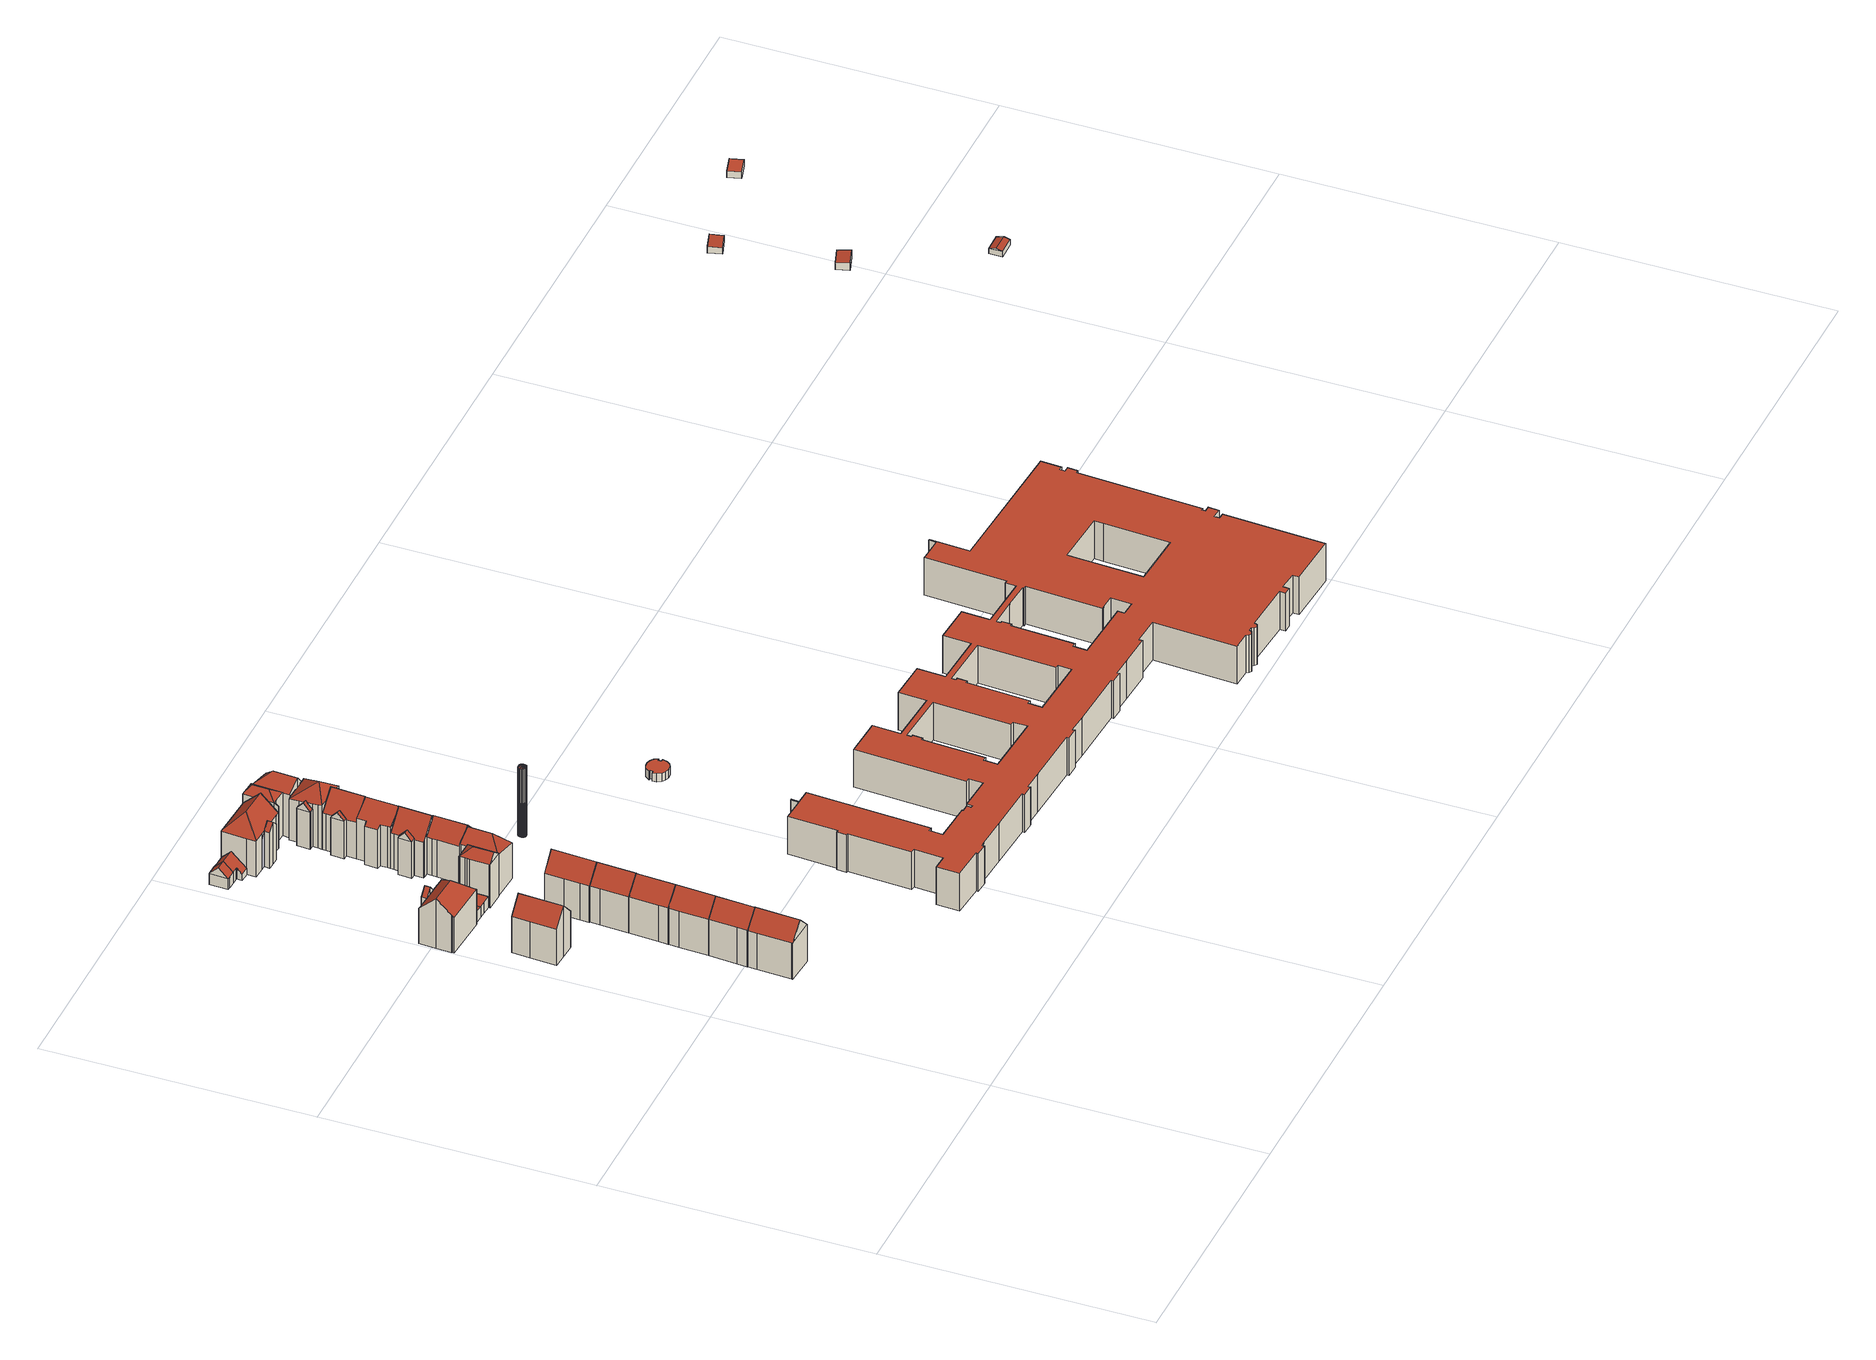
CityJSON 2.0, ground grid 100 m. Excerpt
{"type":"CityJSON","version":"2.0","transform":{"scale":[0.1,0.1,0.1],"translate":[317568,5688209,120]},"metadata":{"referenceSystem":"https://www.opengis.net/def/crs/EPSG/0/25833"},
"CityObjects":{
"building1":{"type":"Building","attributes":{"Dachtyp_tdc":"tdcFreeFormRoof","Gemeindeschluessel":14713000,"Dachneigung":46.91,"QualitaetDacherkennung":73,"Geometrietyp2DReferenz":"3000","function":"31001_9998","roofType":"5000","measuredHeight":21},"geometry":[{"type":"MultiSurface","lod":"2","boundaries":[[[0,1,2,3]],[[1,4,5,2]],[[4,6,7,5]],[[6,8,9,7]],[[8,10,11,9]],[[10,12,13,11]],[[12,0,3,13]],[[12,10,14,15]],[[15,14,8,6,4,1,0]],[[10,8,14]],[[0,12,15]],[[3,2,5,7,9,11,13]]],"semantics":{"surfaces":[{"type":"WallSurface"},{"type":"RoofSurface"},{"type":"GroundSurface"}],"values":[0,0,0,0,0,0,0,1,1,0,0,2]}}]},
"building2":{"type":"Building","attributes":{"Dachtyp_tdc":"tdcGableRoof","Gemeindeschluessel":14713000,"Dachneigung":47.58,"QualitaetDacherkennung":82,"Geometrietyp2DReferenz":"3000","function":"31001_9998","roofType":"3100","measuredHeight":21.01},"geometry":[{"type":"MultiSurface","lod":"2","boundaries":[[[16,17,18,19]],[[17,20,21,18]],[[20,22,23,21]],[[22,24,25,23]],[[24,26,27,25]],[[26,28,29,27]],[[28,30,31,29]],[[30,32,33,31]],[[32,34,35,33]],[[34,16,19,35]],[[30,28,26,24,22,20,17]],[[17,16,34,32,30]],[[19,18,21,23,25,27,29,31,33,35]]],"semantics":{"surfaces":[{"type":"WallSurface"},{"type":"RoofSurface"},{"type":"GroundSurface"}],"values":[0,0,0,0,0,0,0,0,0,0,1,1,2]}}]},
"building3":{"type":"Building","attributes":{"Dachtyp_tdc":"tdcGableRoof","Gemeindeschluessel":14713000,"Dachneigung":46.51,"QualitaetDacherkennung":76,"Geometrietyp2DReferenz":"3000","function":"31001_9998","roofType":"3100","measuredHeight":20.94},"geometry":[{"type":"MultiSurface","lod":"2","boundaries":[[[36,37,38,39]],[[37,40,41,38]],[[40,42,11,41]],[[42,43,44,11]],[[43,45,9,44]],[[45,46,47,9]],[[46,48,49,47]],[[48,50,51,49]],[[50,52,53,51]],[[52,54,55,53]],[[54,56,57,55]],[[56,36,39,57]],[[52,50,48,46,45,43]],[[43,42,40,37,36,56,54,52]],[[39,38,41,11,44,9,47,49,51,53,55,57]]],"semantics":{"surfaces":[{"type":"WallSurface"},{"type":"RoofSurface"},{"type":"GroundSurface"}],"values":[0,0,0,0,0,0,0,0,0,0,0,0,1,1,2]}}]},
"building4":{"type":"Building","attributes":{"Gemeindeschluessel":14713000,"Geometrietyp2DReferenz":"3000","function":"31001_9998","roofType":"9999"},"children":["building4-1","building4-2"]},
"building4-1":{"type":"BuildingPart","attributes":{"Dachtyp_tdc":"tdcGableRoof","Dachneigung":49.33,"QualitaetDacherkennung":63,"Geometrietyp2DReferenz":"3000","roofType":"3100","measuredHeight":17.44},"parents":["building4"],"geometry":[{"type":"MultiSurface","lod":"2","boundaries":[[[58,59,60,61]],[[59,62,63,60]],[[62,64,65,63]],[[64,66,67,65]],[[66,68,69,70,67]],[[71,58,61,72]],[[73,74,68,66,64]],[[64,62,59,58,71,75,73]],[[61,60,63,65,67,70,76,77,72]],[[74,78,69,68]],[[78,76,70,69]],[[79,78,74,73]],[[77,76,78,79]],[[75,79,73]],[[77,79,75,71,72]]],"semantics":{"surfaces":[{"type":"WallSurface"},{"type":"RoofSurface"},{"type":"GroundSurface"},{"type":"ClosureSurface"}],"values":[0,0,0,0,0,0,1,1,2,0,3,0,3,0,3]}}]},
"building4-2":{"type":"BuildingPart","attributes":{"Dachtyp_tdc":"tdcHipAndGableRoof","Dachneigung":43,"QualitaetDacherkennung":76,"Geometrietyp2DReferenz":"3000","roofType":"5000","measuredHeight":20.48},"parents":["building4"],"geometry":[{"type":"MultiSurface","lod":"2","boundaries":[[[80,81,82,83]],[[81,84,85,82]],[[84,86,72,85]],[[86,71,72]],[[69,87,88,70]],[[87,89,90,88]],[[89,91,92,90]],[[91,93,94,92]],[[93,95,96,94]],[[95,97,98,96]],[[97,80,83,98]],[[93,91,89,87,99]],[[87,69,78,79,75,86,84,81,99]],[[81,80,97,95,93,99]],[[83,82,85,72,77,76,70,88,90,92,94,96,98]],[[75,71,86]],[[76,77,79,78]],[[77,72,71,75,79]],[[69,70,76,78]]],"semantics":{"surfaces":[{"type":"WallSurface"},{"type":"RoofSurface"},{"type":"GroundSurface"},{"type":"ClosureSurface"}],"values":[0,0,0,0,0,0,0,0,0,0,0,1,1,1,2,0,3,3,3]}}]},
"building5":{"type":"Building","attributes":{"Dachtyp_tdc":"tdcFreeFormRoof","Gemeindeschluessel":14713000,"Dachneigung":46.64,"QualitaetDacherkennung":74,"Geometrietyp2DReferenz":"3000","function":"31001_9998","roofType":"5000","measuredHeight":20.96},"geometry":[{"type":"MultiSurface","lod":"2","boundaries":[[[100,101,102,51]],[[101,103,104,102]],[[103,105,106,104]],[[105,107,108,106]],[[107,109,55,108]],[[109,100,51,55]],[[109,107,110,111]],[[111,110,105,103,101,100]],[[107,105,110]],[[100,109,111]],[[51,102,104,106,108,55]]],"semantics":{"surfaces":[{"type":"WallSurface"},{"type":"RoofSurface"},{"type":"GroundSurface"}],"values":[0,0,0,0,0,0,1,1,0,0,2]}}]},
"building6":{"type":"Building","attributes":{"Dachtyp_tdc":"tdcPolyFlatRoof","Gemeindeschluessel":14713000,"Dachneigung":0,"QualitaetDacherkennung":74,"Geometrietyp2DReferenz":"3000","function":"31001_9998","roofType":"1000","measuredHeight":3.03},"geometry":[{"type":"MultiSurface","lod":"2","boundaries":[[[112,113,114,115]],[[113,116,117,114]],[[116,118,119,117]],[[118,120,121,119]],[[120,122,123,121]],[[122,112,115,123]],[[122,120,118,116,113,112]],[[115,114,117,119,121,123]]],"semantics":{"surfaces":[{"type":"WallSurface"},{"type":"RoofSurface"},{"type":"GroundSurface"}],"values":[0,0,0,0,0,0,1,2]}}]},
"building7":{"type":"Building","attributes":{"Dachtyp_tdc":"tdcFreeFormRoof","Gemeindeschluessel":14713000,"Dachneigung":46.8,"QualitaetDacherkennung":74,"Geometrietyp2DReferenz":"3000","function":"31001_9998","roofType":"5000","measuredHeight":20.96},"geometry":[{"type":"MultiSurface","lod":"2","boundaries":[[[107,105,106,108]],[[105,124,125,106]],[[124,126,127,125]],[[126,128,129,127]],[[128,107,108,129]],[[107,128,130,110]],[[110,130,126,124,105]],[[105,107,110]],[[128,126,130]],[[108,106,125,127,129]]],"semantics":{"surfaces":[{"type":"WallSurface"},{"type":"RoofSurface"},{"type":"GroundSurface"}],"values":[0,0,0,0,0,1,1,0,0,2]}}]},
"building8":{"type":"Building","attributes":{"Dachtyp_tdc":"tdcPolyFlatRoof","Gemeindeschluessel":14713000,"Dachneigung":0,"QualitaetDacherkennung":72,"Geometrietyp2DReferenz":"3000","function":"31001_9998","roofType":"1000","measuredHeight":4.58},"geometry":[{"type":"MultiSurface","lod":"2","boundaries":[[[131,132,133,134]],[[132,135,136,133]],[[135,137,138,136]],[[137,131,134,138]],[[137,135,132,131]],[[134,133,136,138]]],"semantics":{"surfaces":[{"type":"WallSurface"},{"type":"RoofSurface"},{"type":"GroundSurface"}],"values":[0,0,0,0,1,2]}}]},
"building9":{"type":"Building","attributes":{"Dachtyp_tdc":"tdcPolyFlatRoof","Gemeindeschluessel":14713000,"Dachneigung":0,"QualitaetDacherkennung":62,"Geometrietyp2DReferenz":"3000","function":"31001_9998","roofType":"1000","measuredHeight":2.97},"geometry":[{"type":"MultiSurface","lod":"2","boundaries":[[[139,140,141,142]],[[140,143,144,141]],[[143,145,146,144]],[[145,147,148,146]],[[147,149,150,148]],[[149,139,142,150]],[[149,147,145,143,140,139]],[[142,141,144,146,148,150]]],"semantics":{"surfaces":[{"type":"WallSurface"},{"type":"RoofSurface"},{"type":"GroundSurface"}],"values":[0,0,0,0,0,0,1,2]}}]},
"building10":{"type":"Building","attributes":{"Dachtyp_tdc":"tdcGableRoof","Gemeindeschluessel":14713000,"Dachneigung":46.76,"QualitaetDacherkennung":87,"Geometrietyp2DReferenz":"3000","function":"31001_9998","roofType":"3100","measuredHeight":20.99},"geometry":[{"type":"MultiSurface","lod":"2","boundaries":[[[151,152,153,154]],[[152,155,156,153]],[[155,157,129,156]],[[157,158,159,129]],[[158,126,127,159]],[[126,160,161,127]],[[160,162,163,161]],[[162,164,165,163]],[[164,166,167,165]],[[166,168,169,167]],[[168,151,154,169]],[[164,162,160,126,158]],[[158,157,155,152,151,168,166,164]],[[154,153,156,129,159,127,161,163,165,167,169]]],"semantics":{"surfaces":[{"type":"WallSurface"},{"type":"RoofSurface"},{"type":"GroundSurface"}],"values":[0,0,0,0,0,0,0,0,0,0,0,1,1,2]}}]},
"building11":{"type":"Building","attributes":{"Dachtyp_tdc":"tdcPolyFlatRoof","Gemeindeschluessel":14713000,"Dachneigung":0,"QualitaetDacherkennung":78,"Geometrietyp2DReferenz":"3000","function":"31001_9998","roofType":"1000","measuredHeight":4.55},"geometry":[{"type":"MultiSurface","lod":"2","boundaries":[[[170,137,138,171]],[[137,135,136,138]],[[135,172,173,136]],[[172,174,175,173]],[[174,176,177,175]],[[176,178,179,177]],[[178,170,171,179]],[[178,176,174,172,135,137,170]],[[171,138,136,173,175,177,179]]],"semantics":{"surfaces":[{"type":"WallSurface"},{"type":"RoofSurface"},{"type":"GroundSurface"}],"values":[0,0,0,0,0,0,0,1,2]}}]},
"building12":{"type":"Building","attributes":{"Dachtyp_tdc":"tdcFreeFormRoof","Gemeindeschluessel":14713000,"Dachneigung":47.22,"QualitaetDacherkennung":85,"Geometrietyp2DReferenz":"3000","function":"31001_9998","roofType":"5000","measuredHeight":21.25},"geometry":[{"type":"MultiSurface","lod":"2","boundaries":[[[180,181,182,183]],[[181,184,185,182]],[[184,186,142,185]],[[186,187,150,142]],[[187,188,189,150]],[[188,166,190,189]],[[166,180,183,190]],[[166,188,191,192]],[[192,191,187,186,184,181,180]],[[188,187,191]],[[180,166,192]],[[183,182,185,142,150,189,190]]],"semantics":{"surfaces":[{"type":"WallSurface"},{"type":"RoofSurface"},{"type":"GroundSurface"}],"values":[0,0,0,0,0,0,0,1,1,0,0,2]}}]},
"building13":{"type":"Building","attributes":{"Dachtyp_tdc":"tdcFreeFormRoof","Gemeindeschluessel":14713000,"Dachneigung":44.73,"QualitaetDacherkennung":69,"Geometrietyp2DReferenz":"3000","function":"31001_9998","roofType":"5000","measuredHeight":7.98},"geometry":[{"type":"MultiSurface","lod":"2","boundaries":[[[193,194,195,196]],[[194,197,198,195]],[[197,199,200,198]],[[199,201,202,200]],[[201,193,196,202]],[[194,203,204,205]],[[205,204,201,199,197]],[[194,205,197]],[[193,203,194]],[[201,204,203,193]],[[196,195,198,200,202]]],"semantics":{"surfaces":[{"type":"WallSurface"},{"type":"RoofSurface"},{"type":"GroundSurface"}],"values":[0,0,0,0,0,1,1,0,0,0,2]}}]},
"building14":{"type":"Building","attributes":{"Dachtyp_tdc":"tdcFreeFormRoof","Gemeindeschluessel":14713000,"Dachneigung":42.56,"QualitaetDacherkennung":72,"Geometrietyp2DReferenz":"3000","function":"31001_9998","roofType":"5000","measuredHeight":7.81},"geometry":[{"type":"MultiSurface","lod":"2","boundaries":[[[206,207,208,209]],[[207,210,211,208]],[[210,212,213,211]],[[212,214,198,213]],[[214,194,195,198]],[[194,215,216,195]],[[215,217,218,216]],[[217,206,209,218]],[[206,219,220,214,212,210,207]],[[219,217,215,194,220]],[[194,214,220]],[[206,217,219]],[[209,208,211,213,198,195,216,218]]],"semantics":{"surfaces":[{"type":"WallSurface"},{"type":"RoofSurface"},{"type":"GroundSurface"}],"values":[0,0,0,0,0,0,0,0,1,1,0,0,2]}}]},
"building15":{"type":"Building","attributes":{"Gemeindeschluessel":14713000,"Geometrietyp2DReferenz":"3000","function":"31001_9998","roofType":"9999"},"children":["building15-1","building15-2"]},
"building15-1":{"type":"BuildingPart","attributes":{"Dachtyp_tdc":"tdcHipAndGableRoof","Dachneigung":38.37,"QualitaetDacherkennung":68,"Geometrietyp2DReferenz":"3000","roofType":"5000","measuredHeight":20.51},"parents":["building15"],"geometry":[{"type":"MultiSurface","lod":"2","boundaries":[[[221,222,177,179]],[[222,223,224,177]],[[223,225,226,224]],[[225,227,228,226]],[[227,229,230,228]],[[229,231,232,233,230]],[[234,235,236,237,238]],[[235,239,240,236]],[[239,221,179,240]],[[241,229,242]],[[239,243,242,229,227,225,223,222,221]],[[244,241,242,243,245]],[[234,244,245,235]],[[235,245,243,239]],[[229,241,231]],[[231,241,244,234]],[[179,177,224,226,228,230,233,237,236,240]],[[238,232,231,234]],[[238,237,233,232]]],"semantics":{"surfaces":[{"type":"WallSurface"},{"type":"RoofSurface"},{"type":"GroundSurface"},{"type":"ClosureSurface"}],"values":[0,0,0,0,0,0,0,0,0,1,1,1,0,0,0,0,2,0,3]}}]},
"building15-2":{"type":"BuildingPart","attributes":{"Dachtyp_tdc":"tdcHipAndGableRoof","Dachneigung":49.4,"QualitaetDacherkennung":42,"Geometrietyp2DReferenz":"3000","roofType":"5000","measuredHeight":20.42},"parents":["building15"],"geometry":[{"type":"MultiSurface","lod":"2","boundaries":[[[246,247,248,249]],[[247,250,251,248]],[[250,252,253,251]],[[252,254,255,253]],[[254,256,257,255]],[[256,238,237,257]],[[232,246,249,233]],[[238,256,258]],[[256,254,252,258]],[[252,250,247,246,232,238,258]],[[249,248,251,253,255,257,237,233]],[[232,233,237,238]]],"semantics":{"surfaces":[{"type":"WallSurface"},{"type":"RoofSurface"},{"type":"GroundSurface"},{"type":"ClosureSurface"}],"values":[0,0,0,0,0,0,0,1,1,1,2,3]}}]},
"building16":{"type":"Building","attributes":{"Dachtyp_tdc":"tdcFreeFormRoof","Gemeindeschluessel":14713000,"Dachneigung":46.6,"QualitaetDacherkennung":88,"Geometrietyp2DReferenz":"3000","function":"31001_9998","roofType":"5000","measuredHeight":20.8},"geometry":[{"type":"MultiSurface","lod":"2","boundaries":[[[259,260,261,262]],[[260,263,264,261]],[[263,265,266,264]],[[265,267,268,266]],[[267,269,270,268]],[[269,259,262,270]],[[271,272,265,263,260,259]],[[269,267,272,271]],[[267,265,272]],[[259,269,271]],[[262,261,264,266,268,270]]],"semantics":{"surfaces":[{"type":"WallSurface"},{"type":"RoofSurface"},{"type":"GroundSurface"}],"values":[0,0,0,0,0,0,1,1,0,0,2]}}]},
"building17":{"type":"Building","attributes":{"Gemeindeschluessel":14713000,"Geometrietyp2DReferenz":"3000","function":"31001_9998","roofType":"9999"},"children":["building17-1","building17-2"]},
"building17-1":{"type":"BuildingPart","attributes":{"Dachtyp_tdc":"tdcHipAndGableRoof","Dachneigung":43.33,"QualitaetDacherkennung":79,"Geometrietyp2DReferenz":"3000","roofType":"5000","measuredHeight":20.94},"parents":["building17"],"geometry":[{"type":"MultiSurface","lod":"2","boundaries":[[[273,274,275,276]],[[274,277,278,275]],[[277,279,280,278]],[[279,281,280]],[[282,283,284]],[[282,285,286,283]],[[285,287,288,286]],[[287,289,290,288]],[[289,291,292,290]],[[291,293,294,292]],[[293,295,296,294]],[[295,273,276,296]],[[291,289,287,285,297]],[[285,282,298,299,300,279,277,274,297]],[[274,273,295,293,291,297]],[[276,275,278,280,301,283,286,288,290,292,294,296]],[[300,281,279]],[[284,298,282]],[[283,301,299,298,284]],[[301,280,281,300,299]]],"semantics":{"surfaces":[{"type":"WallSurface"},{"type":"RoofSurface"},{"type":"GroundSurface"},{"type":"ClosureSurface"}],"values":[0,0,0,0,0,0,0,0,0,0,0,0,1,1,1,2,0,0,3,3]}}]},
"building17-2":{"type":"BuildingPart","attributes":{"Dachtyp_tdc":"tdcGableRoof","Dachneigung":44.8,"QualitaetDacherkennung":44,"Geometrietyp2DReferenz":"3000","roofType":"3100","measuredHeight":17.29},"parents":["building17"],"geometry":[{"type":"MultiSurface","lod":"2","boundaries":[[[302,303,304,305]],[[303,306,307,304]],[[306,308,309,307]],[[308,310,311,309]],[[310,312,313,311]],[[312,284,283,313]],[[281,302,305,280]],[[314,298,284,312,310,308]],[[308,306,303,302,281,300,314]],[[305,304,307,309,311,313,283,301,280]],[[299,298,314]],[[301,283,284,298,299]],[[300,299,314]],[[301,299,300,281,280]]],"semantics":{"surfaces":[{"type":"WallSurface"},{"type":"RoofSurface"},{"type":"GroundSurface"},{"type":"ClosureSurface"}],"values":[0,0,0,0,0,0,0,1,1,2,0,3,0,3]}}]},
"building18":{"type":"Building","attributes":{"Gemeindeschluessel":14713000,"Geometrietyp2DReferenz":"3000","function":"31001_9998","roofType":"9999"},"children":["building18-1","building18-2"]},
"building18-1":{"type":"BuildingPart","attributes":{"Dachtyp_tdc":"tdcGableRoof","Dachneigung":46.49,"QualitaetDacherkennung":48,"Geometrietyp2DReferenz":"3000","roofType":"3100","measuredHeight":21.51},"parents":["building18"],"geometry":[{"type":"MultiSurface","lod":"2","boundaries":[[[315,316,317,318]],[[319,320,321,322]],[[320,323,324,321]],[[323,325,326,324]],[[325,327,328,326]],[[327,329,330,328]],[[329,331,332,330]],[[331,333,334,332]],[[333,335,336,334]],[[335,315,318,336]],[[331,329,327,325]],[[325,323,320,319,337,316,315,335,333,331]],[[318,317,338,322,321,324,326,328,330,332,334,336]],[[338,317,316,337]],[[322,338,337,319]]],"semantics":{"surfaces":[{"type":"WallSurface"},{"type":"RoofSurface"},{"type":"GroundSurface"},{"type":"ClosureSurface"}],"values":[0,0,0,0,0,0,0,0,0,0,1,1,2,3,3]}}]},
"building18-2":{"type":"BuildingPart","attributes":{"Dachtyp_tdc":"tdcGableRoof","Dachneigung":47.77,"QualitaetDacherkennung":68,"Geometrietyp2DReferenz":"3000","roofType":"3100","measuredHeight":17.91},"parents":["building18"],"geometry":[{"type":"MultiSurface","lod":"2","boundaries":[[[339,340,341,317,316]],[[340,342,343,341]],[[342,344,319,322,343]],[[339,345,346,347,340]],[[348,347,346,349]],[[344,349,346,345]],[[342,348,349,344]],[[340,347,348,342]],[[317,341,343,322,338]],[[337,319,344,345]],[[337,338,322,319]],[[316,337,345,339]],[[316,317,338,337]]],"semantics":{"surfaces":[{"type":"WallSurface"},{"type":"RoofSurface"},{"type":"GroundSurface"},{"type":"ClosureSurface"}],"values":[0,0,0,1,1,0,0,0,2,0,3,0,3]}}]},
"building19":{"type":"Building","attributes":{"Dachtyp_tdc":"tdcFreeFormRoof","Gemeindeschluessel":14713000,"Dachneigung":30.67,"QualitaetDacherkennung":30,"Geometrietyp2DReferenz":"3000","function":"31001_9998","roofType":"5000","measuredHeight":21.14},"geometry":[{"type":"MultiSurface","lod":"2","boundaries":[[[350,351,324,328]],[[351,352,353,324]],[[352,354,355,353]],[[354,356,357,355]],[[356,358,359,357]],[[358,360,361,359]],[[360,362,363,361]],[[362,364,365,363]],[[364,350,328,365]],[[350,364,366,367]],[[367,366,362,360,358,356,354,352,351]],[[351,350,367]],[[364,362,366]],[[328,324,353,355,357,359,361,363,365]]],"semantics":{"surfaces":[{"type":"WallSurface"},{"type":"RoofSurface"},{"type":"GroundSurface"}],"values":[0,0,0,0,0,0,0,0,0,1,1,0,0,2]}}]},
"building20":{"type":"Building","attributes":{"Gemeindeschluessel":14713000,"Geometrietyp2DReferenz":"3000","function":"31001_9998","roofType":"9999"},"children":["building20-1","building20-2"]},
"building20-1":{"type":"BuildingPart","attributes":{"Dachtyp_tdc":"tdcGableRoof","Dachneigung":44.12,"QualitaetDacherkennung":46,"Geometrietyp2DReferenz":"3000","roofType":"3100","measuredHeight":21.47},"parents":["building20"],"geometry":[{"type":"MultiSurface","lod":"2","boundaries":[[[368,369,370,371]],[[369,372,373,370]],[[372,374,375,373]],[[374,376,377,375]],[[376,378,365,377]],[[378,379,380,365]],[[379,381,363,380]],[[381,382,383,363]],[[382,384,383]],[[379,378,376,374]],[[374,372,369,368,384,382,381,379]],[[371,370,373,375,377,365,380,363,383]],[[371,383,384,368]]],"semantics":{"surfaces":[{"type":"WallSurface"},{"type":"RoofSurface"},{"type":"GroundSurface"},{"type":"ClosureSurface"}],"values":[0,0,0,0,0,0,0,0,0,1,1,2,3]}}]},
"building20-2":{"type":"BuildingPart","attributes":{"Dachtyp_tdc":"tdcGableRoof","Dachneigung":46.92,"QualitaetDacherkennung":76,"Geometrietyp2DReferenz":"3000","roofType":"3100","measuredHeight":18.21},"parents":["building20"],"geometry":[{"type":"MultiSurface","lod":"2","boundaries":[[[385,386,368,371,387]],[[388,389,390,383,384]],[[389,385,387,390]],[[388,386,391]],[[385,389,392]],[[386,385,392,391]],[[389,388,391,392]],[[387,371,383,390]],[[384,368,386,388]],[[384,383,371,368]]],"semantics":{"surfaces":[{"type":"WallSurface"},{"type":"RoofSurface"},{"type":"GroundSurface"},{"type":"ClosureSurface"}],"values":[0,0,0,0,0,1,1,2,0,3]}}]},
"building21":{"type":"Building","attributes":{"Gemeindeschluessel":14713000,"Geometrietyp2DReferenz":"3000","function":"31001_9998","roofType":"9999"},"children":["building21-1","building21-2"]},
"building21-1":{"type":"BuildingPart","attributes":{"Dachtyp_tdc":"tdcTentRoof","Dachneigung":34.39,"QualitaetDacherkennung":24,"Geometrietyp2DReferenz":"3000","roofType":"3500","measuredHeight":22.63},"parents":["building21"],"geometry":[{"type":"MultiSurface","lod":"2","boundaries":[[[393,394,395]],[[393,396,397,394]],[[396,398,399,397]],[[398,400,401,399]],[[400,402,403,401]],[[402,404,377,403]],[[404,405,373,377]],[[405,406,407,373]],[[406,408,409,407]],[[408,410,409]],[[402,400,398,396,411]],[[404,402,411]],[[405,404,411]],[[396,393,412,413,408,406,405,411]],[[394,397,399,401,403,377,373,407,409]],[[393,395,412]],[[413,410,408]],[[395,394,409,410]],[[395,410,413,412]]],"semantics":{"surfaces":[{"type":"WallSurface"},{"type":"RoofSurface"},{"type":"GroundSurface"},{"type":"ClosureSurface"}],"values":[0,0,0,0,0,0,0,0,0,0,1,1,1,1,2,0,0,3,3]}}]},
"building21-2":{"type":"BuildingPart","attributes":{"Dachtyp_tdc":"tdcGableRoof","Dachneigung":46.78,"QualitaetDacherkennung":73,"Geometrietyp2DReferenz":"3000","roofType":"3100","measuredHeight":18.24},"parents":["building21"],"geometry":[{"type":"MultiSurface","lod":"2","boundaries":[[[410,414,415,409]],[[414,416,417,415]],[[416,418,419,417]],[[418,395,394,419]],[[420,410,413,421,422,423]],[[424,422,421,412,395]],[[418,424,395]],[[416,423,422,424,418]],[[414,420,423,416]],[[410,420,414]],[[415,417,419,394,409]],[[409,394,395,410]],[[412,421,413]],[[395,412,413,410]]],"semantics":{"surfaces":[{"type":"WallSurface"},{"type":"RoofSurface"},{"type":"GroundSurface"},{"type":"ClosureSurface"}],"values":[0,0,0,0,1,1,0,0,0,0,2,3,0,3]}}]},
"building22":{"type":"Building","attributes":{"Gemeindeschluessel":14713000,"Geometrietyp2DReferenz":"3000","function":"31001_9998","roofType":"9999"},"children":["building22-1","building22-2"]},
"building22-1":{"type":"BuildingPart","attributes":{"Dachtyp_tdc":"tdcHipRoof","Dachneigung":36.69,"QualitaetDacherkennung":59,"Geometrietyp2DReferenz":"3000","roofType":"3200","measuredHeight":20.56},"parents":["building22"],"geometry":[{"type":"MultiSurface","lod":"2","boundaries":[[[425,426,427,428,429]],[[426,430,431,427]],[[430,432,433,431]],[[432,434,435,433]],[[434,436,437,435]],[[436,438,439,437]],[[438,440,441,442,439]],[[440,438,443]],[[436,434,432,430,426,425,444]],[[438,436,444,443]],[[425,440,443,444]],[[442,445,428,427,431,433,435,437,439]],[[425,429,446,441,440]],[[429,428,445,446]],[[446,445,442,441]]],"semantics":{"surfaces":[{"type":"WallSurface"},{"type":"RoofSurface"},{"type":"GroundSurface"},{"type":"ClosureSurface"}],"values":[0,0,0,0,0,0,0,1,1,1,1,2,0,3,3]}}]},
"building22-2":{"type":"BuildingPart","attributes":{"Dachtyp_tdc":"tdcHipAndGableRoof","Dachneigung":49.82,"QualitaetDacherkennung":46,"Geometrietyp2DReferenz":"3000","roofType":"5000","measuredHeight":20.42},"parents":["building22"],"geometry":[{"type":"MultiSurface","lod":"2","boundaries":[[[447,429,428,448]],[[446,441,442,445]],[[446,449,450,445]],[[449,451,452,450]],[[451,453,454,452]],[[453,447,448,454]],[[449,446,441,446,455]],[[446,429,447,453,455]],[[453,451,449,455]],[[448,428,445,442,445,450,452,454]],[[446,445,428,429]]],"semantics":{"surfaces":[{"type":"WallSurface"},{"type":"RoofSurface"},{"type":"GroundSurface"},{"type":"ClosureSurface"}],"values":[0,0,0,0,0,0,1,1,1,2,3]}}]},
"building23":{"type":"Building","attributes":{"Stand_DGM":"2023","Stand_Basis-DLM":"2022","Gemeindeschluessel":"14713000","ObjektHoehe":28.24,"Stand_Laserscan":"2023","BodenHoehe":121.35,"Stand_3D-Stadtmodell":"2025","Geometrietyp2DReferenz":1000,"AbsoluteHoehe":149.58,"function":"51002_1260","roofType":"9999","measuredHeight":28.24},"geometry":[{"type":"MultiSurface","lod":"2","boundaries":[[[456,457,458]],[[456,458,459]],[[456,459,460]],[[456,460,461]],[[456,461,462]],[[456,462,463]],[[456,463,464]],[[456,464,465]],[[456,465,466]],[[456,466,467]],[[456,467,468]],[[456,468,469]],[[456,469,470]],[[456,470,471]],[[456,471,472]],[[456,472,473]],[[456,473,474]],[[456,474,475]],[[463,476,477]],[[462,461,478]],[[462,478,476]],[[461,460,479]],[[461,479,478]],[[460,459,480]],[[460,480,479]],[[459,458,481]],[[458,457,482]],[[458,482,481]],[[457,456,483]],[[457,483,482]],[[456,475,484]],[[456,484,483]],[[475,474,485]],[[475,485,484]],[[474,473,486]],[[474,486,485]],[[473,472,487]],[[473,487,486]],[[472,471,488]],[[472,488,487]],[[471,470,489]],[[471,489,488]],[[470,469,490]],[[470,490,489]],[[469,468,491]],[[469,491,490]],[[468,467,492]],[[468,492,491]],[[467,466,493]],[[467,493,492]],[[466,465,494]],[[466,494,493]],[[465,464,495]],[[465,495,494]],[[464,463,477]],[[464,477,495]],[[463,462,476]],[[459,481,480]],[[480,481,482]],[[480,482,483]],[[480,483,484]],[[480,484,485]],[[480,485,486]],[[480,486,487]],[[480,487,488]],[[480,488,489]],[[480,489,490]],[[480,490,491]],[[480,491,492]],[[480,492,493]],[[480,493,494]],[[480,494,495]],[[480,495,477]],[[480,477,476]],[[480,476,478]],[[480,478,479]]],"semantics":{"surfaces":[{"type":"RoofSurface"},{"type":"WallSurface"},{"type":"GroundSurface"}],"values":[0,0,0,0,0,0,0,0,0,0,0,0,0,0,0,0,0,0,1,1,1,1,1,1,1,1,1,1,1,1,1,1,1,1,1,1,1,1,1,1,1,1,1,1,1,1,1,1,1,1,1,1,1,1,1,1,1,1,2,2,2,2,2,2,2,2,2,2,2,2,2,2,2,2,2,2]}}]},
"building24":{"type":"Building","attributes":{"Dachtyp_tdc":"tdcPolyFlatRoof","Gemeindeschluessel":14713000,"Dachneigung":0,"QualitaetDacherkennung":56,"Geometrietyp2DReferenz":"3000","function":"31001_9998","roofType":"1000","measuredHeight":3.4},"geometry":[{"type":"MultiSurface","lod":"2","boundaries":[[[496,497,498,499]],[[497,500,501,498]],[[500,502,503,501]],[[502,504,505,503]],[[504,506,507,505]],[[506,508,509,507]],[[508,510,511,509]],[[510,512,513,511]],[[512,514,515,513]],[[514,516,517,515]],[[516,518,519,517]],[[518,520,521,519]],[[520,522,523,521]],[[522,524,525,523]],[[524,526,527,525]],[[526,528,529,527]],[[528,530,531,529]],[[530,532,533,531]],[[532,534,535,533]],[[534,496,499,535]],[[534,532,530,528,526,524,522,520,518,516,514,512,510,508,506,504,502,500,497,496]],[[499,498,501,503,505,507,509,511,513,515,517,519,521,523,525,527,529,531,533,535]]],"semantics":{"surfaces":[{"type":"WallSurface"},{"type":"RoofSurface"},{"type":"GroundSurface"}],"values":[0,0,0,0,0,0,0,0,0,0,0,0,0,0,0,0,0,0,0,0,1,2]}}]},
"building25":{"type":"Building","attributes":{"name":"Mitteldeutscher Rundfunk","Dachtyp_tdc":"tdcPolyFlatRoof","Gemeindeschluessel":14713000,"Dachneigung":0,"QualitaetDacherkennung":30,"Geometrietyp2DReferenz":"3000","function":"31001_3035","roofType":"1000","measuredHeight":15.58},"geometry":[{"type":"MultiSurface","lod":"2","boundaries":[[[536,537,538,539]],[[537,540,541,538]],[[540,542,543,541]],[[542,544,545,543]],[[544,546,547,545]],[[546,548,549,547]],[[550,551,552,553]],[[551,554,555,552]],[[554,556,557,555]],[[556,558,559,557]],[[558,560,561,559]],[[560,562,563,561]],[[562,564,565,563]],[[564,566,567,565]],[[566,568,569,567]],[[568,570,571,569]],[[570,572,573,571]],[[572,550,553,573]],[[548,574,575,549]],[[574,576,577,575]],[[576,578,579,577]],[[580,581,582,583]],[[581,584,585,582]],[[584,586,587,585]],[[586,588,589,587]],[[588,590,591,589]],[[590,592,593,591]],[[592,594,595,593]],[[594,596,597,595]],[[596,598,599,597]],[[598,600,601,599]],[[600,602,603,601]],[[602,580,583,603]],[[578,604,605,579]],[[604,606,607,605]],[[606,608,609,607]],[[608,610,611,609]],[[610,612,613,611]],[[614,615,616,617]],[[615,618,619,616]],[[618,620,621,619]],[[620,622,623,621]],[[622,624,625,623]],[[624,626,627,625]],[[626,628,629,627]],[[628,630,631,629]],[[630,632,633,631]],[[632,634,635,633]],[[634,636,637,635]],[[636,638,639,637]],[[638,640,641,639]],[[640,642,643,641]],[[642,644,645,643]],[[644,646,647,645]],[[646,648,649,647]],[[648,614,617,649]],[[612,650,651,613]],[[650,652,653,651]],[[652,654,655,653]],[[654,656,657,655]],[[656,658,659,657]],[[658,660,661,659]],[[660,662,663,661]],[[662,664,665,663]],[[664,666,667,665]],[[666,668,669,667]],[[668,670,671,669]],[[670,672,673,671]],[[672,674,675,673]],[[674,676,677,675]],[[676,678,679,677]],[[678,680,681,679]],[[680,682,683,681]],[[682,684,685,683]],[[684,686,687,685]],[[686,688,689,687]],[[688,690,691,689]],[[690,692,693,691]],[[692,694,695,693]],[[696,697,698,699]],[[697,700,701,698]],[[700,702,703,701]],[[702,704,705,703]],[[704,706,707,705]],[[706,696,699,707]],[[694,708,709,695]],[[708,710,711,709]],[[710,712,713,711]],[[712,714,715,713]],[[714,716,717,715]],[[716,718,719,717]],[[718,720,721,719]],[[720,722,723,721]],[[722,724,725,723]],[[724,726,727,725]],[[726,728,729,727]],[[728,730,731,729]],[[730,732,733,731]],[[732,734,735,733]],[[734,736,737,735]],[[736,738,739,737]],[[738,740,741,739]],[[740,742,743,741]],[[742,744,745,743]],[[744,746,747,745]],[[746,748,749,747]],[[748,750,751,749]],[[750,752,753,751]],[[752,754,755,753]],[[754,756,757,755]],[[756,758,759,757]],[[758,760,761,759]],[[760,762,763,761]],[[762,764,765,763]],[[764,766,767,765]],[[766,768,769,767]],[[768,770,771,769]],[[770,772,773,771]],[[772,774,775,773]],[[774,776,777,775]],[[776,778,779,777]],[[778,780,781,779]],[[780,782,783,781]],[[782,784,785,783]],[[784,786,787,785]],[[786,788,789,787]],[[788,790,791,789]],[[790,792,793,791]],[[792,794,795,793]],[[794,796,797,795]],[[796,798,799,797]],[[798,800,801,799]],[[800,802,803,801]],[[802,804,805,803]],[[804,806,807,805]],[[806,808,809,807]],[[808,810,811,809]],[[810,812,813,811]],[[812,814,815,813]],[[814,816,817,815]],[[816,818,819,817]],[[818,820,821,819]],[[820,822,823,821]],[[822,824,825,823]],[[824,826,827,825]],[[826,828,829,827]],[[828,830,831,829]],[[830,832,833,831]],[[832,834,835,833]],[[834,836,837,835]],[[836,838,839,837]],[[838,840,841,839]],[[840,842,843,841]],[[842,844,845,843]],[[844,536,539,845]],[[844,842,840,838,836,834,832,830,828,826,824,822,820,818,816,814,812,810,808,806,804,802,800,798,796,794,792,790,788,786,784,782,780,778,776,774,772,770,768,766,764,762,760,758,756,754,752,750,748,746,744,742,740,738,736,734,732,730,728,726,724,722,720,718,716,714,712,710,708,694,692,690,688,686,684,682,680,678,676,674,672,670,668,666,664,662,660,658,656,654,652,650,612,610,608,606,604,578,576,574,548,546,544,542,540,537,536],[696,706,704,702,700,697],[614,648,646,644,642,640,638,636,634,632,630,628,626,624,622,620,618,615],[580,602,600,598,596,594,592,590,588,586,584,581],[572,570,568,566,564,562,560,558,556,554,551,550]],[[539,538,541,543,545,547,549,575,577,579,605,607,609,611,613,651,653,655,657,659,661,663,665,667,669,671,673,675,677,679,681,683,685,687,689,691,693,695,709,711,713,715,717,719,721,723,725,727,729,731,733,735,737,739,741,743,745,747,749,751,753,755,757,759,761,763,765,767,769,771,773,775,777,779,781,783,785,787,789,791,793,795,797,799,801,803,805,807,809,811,813,815,817,819,821,823,825,827,829,831,833,835,837,839,841,843,845],[553,552,555,557,559,561,563,565,567,569,571,573],[583,582,585,587,589,591,593,595,597,599,601,603],[617,616,619,621,623,625,627,629,631,633,635,637,639,641,643,645,647,649],[699,698,701,703,705,707]]],"semantics":{"surfaces":[{"type":"WallSurface"},{"type":"RoofSurface"},{"type":"GroundSurface"}],"values":[0,0,0,0,0,0,0,0,0,0,0,0,0,0,0,0,0,0,0,0,0,0,0,0,0,0,0,0,0,0,0,0,0,0,0,0,0,0,0,0,0,0,0,0,0,0,0,0,0,0,0,0,0,0,0,0,0,0,0,0,0,0,0,0,0,0,0,0,0,0,0,0,0,0,0,0,0,0,0,0,0,0,0,0,0,0,0,0,0,0,0,0,0,0,0,0,0,0,0,0,0,0,0,0,0,0,0,0,0,0,0,0,0,0,0,0,0,0,0,0,0,0,0,0,0,0,0,0,0,0,0,0,0,0,0,0,0,0,0,0,0,0,0,0,0,0,0,0,0,0,0,0,0,0,0,1,2]}}]},
"building26":{"type":"Building","attributes":{"Dachtyp_tdc":"tdcPolyFlatRoof","Gemeindeschluessel":14713000,"Dachneigung":4.75,"QualitaetDacherkennung":76,"Geometrietyp2DReferenz":"3000","function":"31001_9998","roofType":"2100","measuredHeight":3.17},"geometry":[{"type":"MultiSurface","lod":"2","boundaries":[[[846,847,848,849]],[[847,850,851,848]],[[850,852,853,851]],[[852,846,849,853]],[[852,850,847,846]],[[849,848,851,853]]],"semantics":{"surfaces":[{"type":"WallSurface"},{"type":"RoofSurface"},{"type":"GroundSurface"}],"values":[0,0,0,0,1,2]}}]},
"building27":{"type":"Building","attributes":{"Dachtyp_tdc":"tdcPolyFlatRoof","Gemeindeschluessel":14713000,"Dachneigung":3.88,"QualitaetDacherkennung":71,"Geometrietyp2DReferenz":"3000","function":"31001_9998","roofType":"2100","measuredHeight":2.66},"geometry":[{"type":"MultiSurface","lod":"2","boundaries":[[[854,855,856,857]],[[855,858,859,856]],[[858,860,861,859]],[[860,854,857,861]],[[860,858,855,854]],[[857,856,859,861]]],"semantics":{"surfaces":[{"type":"WallSurface"},{"type":"RoofSurface"},{"type":"GroundSurface"}],"values":[0,0,0,0,1,2]}}]},
"building28":{"type":"Building","attributes":{"Dachtyp_tdc":"tdcGableRoof","Gemeindeschluessel":14713000,"Dachneigung":17.3,"QualitaetDacherkennung":94,"Geometrietyp2DReferenz":"3000","function":"31001_9998","roofType":"3100","measuredHeight":2.85},"geometry":[{"type":"MultiSurface","lod":"2","boundaries":[[[862,863,864,865]],[[863,866,867,864]],[[866,868,869,867]],[[868,862,865,869]],[[866,863,870]],[[862,868,871]],[[863,862,871,870]],[[868,866,870,871]],[[865,864,867,869]]],"semantics":{"surfaces":[{"type":"WallSurface"},{"type":"RoofSurface"},{"type":"GroundSurface"}],"values":[0,0,0,0,0,0,1,1,2]}}]},
"building29":{"type":"Building","attributes":{"Dachtyp_tdc":"tdcPolyFlatRoof","Gemeindeschluessel":14713000,"Dachneigung":0,"QualitaetDacherkennung":80,"Geometrietyp2DReferenz":"3000","function":"31001_9998","roofType":"1000","measuredHeight":2.75},"geometry":[{"type":"MultiSurface","lod":"2","boundaries":[[[872,873,874,875]],[[873,876,877,874]],[[876,878,879,877]],[[878,872,875,879]],[[878,876,873,872]],[[875,874,877,879]]],"semantics":{"surfaces":[{"type":"WallSurface"},{"type":"RoofSurface"},{"type":"GroundSurface"}],"values":[0,0,0,0,1,2]}}]}
},
"vertices":[
[286,822,161],[287,827,161],[287,827,11],[286,822,11],[293,952,161],[293,952,11],[295,985,161],[295,985,11],[295,987,161],[295,987,11],[406,980,164],[406,980,11],[397,815,164],[397,815,11],[351,983,221],[342,819,221],
[77,1743,157],[131,1741,217],[131,1741,7],[77,1743,7],[185,1738,157],[185,1738,7],[182,1666,157],[182,1666,7],[180,1629,157],[180,1629,7],[178,1585,157],[178,1585,7],[178,1573,157],[178,1573,7],[123,1575,217],[123,1575,7],[68,1578,156],[68,1578,7],[73,1675,157],[73,1675,7],
[414,1089,160],[410,1016,161],[410,1016,11],[414,1089,11],[408,1016,163],[408,1016,11],[406,980,163],[351,983,220],[351,983,11],[295,987,162],[295,988,162],[295,988,11],[297,1025,162],[297,1025,11],[303,1130,162],[303,1130,11],[359,1128,220],[359,1128,11],[413,1125,163],[413,1125,11],[411,1089,163],[411,1089,11],
[42,2045,118],[71,2043,151],[71,2043,6],[42,2045,6],[72,2063,151],[72,2063,6],[97,2062,181],[97,2062,6],[122,2060,153],[122,2060,6],[121,2041,153],[121,2041,151],[121,2041,6],[23,2046,96],[23,2046,6],[96,2042,181],[121,2040,153],[71,2043,152],[121,2040,6],[96,2042,6],[121,2040,152],[96,2042,152],
[5,1929,161],[7,1983,211],[7,1983,6],[5,1929,6],[10,2047,151],[10,2047,6],[23,2046,151],[184,2036,152],[184,2036,6],[182,1981,152],[182,1981,6],[178,1912,152],[178,1912,6],[178,1909,152],[178,1909,6],[5,1919,152],[5,1919,6],[5,1924,156],[5,1924,6],[119,1977,211],
[303,1130,161],[308,1237,161],[308,1237,11],[310,1274,161],[310,1274,11],[311,1277,161],[311,1277,11],[421,1270,164],[421,1270,11],[413,1125,164],[367,1273,221],[359,1128,221],
[182,1666,38],[185,1738,38],[185,1738,8],[182,1666,8],[247,1735,38],[247,1735,8],[244,1662,38],[244,1662,8],[234,1663,38],[234,1663,8],[218,1664,38],[218,1664,8],
[313,1313,161],[313,1313,11],[318,1421,161],[318,1421,11],[429,1415,164],[429,1415,11],[374,1418,221],
[178,1912,53],[182,1981,53],[182,1981,8],[178,1912,8],[220,1979,53],[220,1979,8],[216,1910,53],[216,1910,8],
[331,1658,38],[300,1659,38],[300,1659,9],[331,1658,9],[279,1660,38],[279,1660,9],[269,1661,38],[269,1661,9],[272,1733,38],[272,1733,9],[335,1730,38],[335,1730,9],
[437,1525,160],[433,1451,160],[433,1451,11],[437,1525,11],[430,1451,162],[430,1451,11],[429,1415,162],[375,1418,221],[375,1418,11],[324,1527,161],[324,1527,11],[326,1565,161],[326,1565,11],[383,1562,221],[383,1562,11],[436,1559,162],[436,1559,11],[434,1525,162],[434,1525,11],
[240,1909,53],[240,1909,8],[243,1978,53],[243,1978,8],[272,1976,53],[272,1976,8],[281,1976,53],[281,1976,8],[278,1907,53],[278,1907,8],
[326,1565,160],[326,1567,160],[326,1567,9],[326,1565,9],[328,1599,160],[328,1599,9],[331,1658,160],[335,1730,160],[445,1725,162],[445,1725,9],[436,1559,9],[391,1728,222],[383,1562,222],
[52,2814,48],[91,2813,48],[91,2813,4],[52,2814,4],[87,2742,48],[87,2742,4],[59,2743,48],[59,2743,4],[49,2744,48],[49,2744,4],[52,2814,49],[51,2779,83],[89,2778,83],
[147,2718,30],[112,2720,30],[112,2720,4],[147,2718,4],[114,2740,49],[114,2740,4],[110,2740,49],[110,2740,4],[87,2742,49],[114,2811,48],[114,2811,4],[152,2809,48],[152,2809,4],[150,2775,82],[89,2778,82],
[278,1907,186],[281,1976,186],[282,1984,186],[282,1984,8],[282,1992,186],[282,1992,8],[283,2011,186],[283,2011,8],[283,2015,186],[283,2015,8],[349,2011,186],[349,2011,181],[349,2011,8],[345,1900,186],[345,1898,186],[345,1898,8],[345,1900,8],[345,1900,181],[278,1901,186],[278,1901,8],[349,2011,189],[316,1977,213],[312,1900,213],[345,1900,188],[345,1898,188],
[350,2036,181],[350,2040,181],[350,2040,8],[350,2036,8],[361,2040,186],[361,2040,8],[413,2037,212],[413,2037,8],[464,2034,154],[464,2034,8],[456,1894,155],[456,1894,8],[409,1947,212],
[361,2040,163],[366,2126,163],[366,2126,10],[361,2040,10],[367,2144,163],[367,2144,10],[368,2165,164],[368,2165,10],[471,2159,164],[471,2159,10],[464,2034,164],[464,2034,10],[413,2037,218],[420,2162,218],
[327,2805,151],[323,2740,214],[323,2740,5],[327,2805,5],[320,2675,152],[320,2675,5],[304,2676,152],[304,2676,5],[304,2676,110],[188,2682,152],[188,2682,5],[188,2682,130],[146,2684,153],[146,2684,5],[147,2718,152],[147,2718,5],[152,2809,154],[152,2809,5],[153,2812,154],[153,2812,5],[323,2803,154],[323,2803,5],[323,2805,151],[323,2805,5],[212,2746,214],[210,2681,152],[235,2680,152],[260,2678,152],[235,2680,5],
[285,2677,128],[259,2678,153],[259,2678,5],[285,2677,5],[258,2658,154],[258,2658,5],[234,2659,178],[234,2659,5],[208,2660,152],[208,2660,5],[209,2681,152],[209,2681,5],[235,2680,178],
[347,2166,155],[348,2201,155],[348,2201,8],[347,2166,8],[351,2252,155],[353,2275,155],[353,2275,8],[351,2252,8],[353,2288,155],[353,2288,8],[418,2285,223],[418,2285,8],[477,2282,158],[477,2282,8],[471,2159,158],[471,2159,8],[411,2162,223],[411,2162,8],[368,2165,178],[368,2165,8],[353,2165,161],[353,2165,8],[349,2201,155],[349,2201,8],
[348,2201,160],[330,2202,160],[330,2202,8],[333,2253,160],[333,2253,8],[351,2252,160],[349,2201,160],[350,2226,188],[332,2227,188],[333,2253,161],[351,2252,161],
[477,2282,156],[353,2288,178],[354,2299,178],[354,2299,8],[355,2325,177],[355,2325,8],[338,2327,168],[338,2327,8],[341,2376,167],[341,2376,8],[358,2376,178],[358,2376,8],[359,2412,177],[359,2412,8],[484,2405,156],[484,2405,8],[429,2408,219],[423,2284,219],
[364,2499,159],[365,2522,159],[365,2522,8],[364,2499,8],[366,2537,159],[366,2537,8],[432,2533,223],[432,2533,8],[490,2529,158],[490,2529,8],[484,2405,158],[425,2408,223],[425,2408,8],[359,2412,159],[361,2449,158],[361,2449,8],[361,2449,159],
[348,2500,163],[364,2499,162],[348,2500,8],[361,2449,163],[345,2450,163],[345,2450,8],[363,2474,190],[346,2475,190],
[371,2623,181],[371,2623,8],[371,2623,162],[373,2659,177],[373,2659,8],[385,2659,177],[385,2659,8],[385,2662,175],[385,2662,8],[497,2656,176],[497,2656,8],[490,2529,187],[366,2537,190],[367,2552,188],[367,2552,8],[368,2572,186],[368,2572,8],[368,2572,162],[431,2574,234],[370,2605,183],[369,2593,184],
[358,2573,162],[358,2573,8],[351,2574,162],[351,2574,8],[354,2624,162],[354,2624,8],[358,2573,163],[370,2598,190],[353,2599,190],[351,2574,163],[354,2624,163],
[387,2688,187],[336,2690,188],[336,2690,7],[387,2688,7],[387,2688,185],[325,2691,188],[325,2691,7],[324,2675,176],[324,2675,7],[320,2675,176],[320,2675,7],[321,2691,189],[321,2691,7],[327,2805,189],[327,2805,7],[392,2802,187],[392,2802,183],[392,2802,7],[356,2783,213],[353,2721,213],[392,2799,7],[392,2799,185],
[385,2662,185],[385,2662,7],[505,2794,154],[505,2794,7],[497,2656,154],[497,2656,7],[449,2658,211],[449,2658,7],[454,2748,211],
[698,1953,296],[697,1957,296],[694,1961,296],[690,1964,296],[686,1965,296],[681,1965,296],[677,1964,296],[673,1961,296],[670,1957,296],[669,1953,296],[669,1948,296],[670,1944,296],[673,1940,296],[677,1937,296],[681,1936,296],[686,1936,296],[690,1937,296],[694,1940,296],[697,1944,296],[698,1948,296],[677,1964,13],[673,1961,13],[681,1965,13],[686,1965,13],[690,1964,13],[694,1961,13],[697,1957,13],[698,1953,13],[698,1948,13],[697,1944,13],[694,1940,13],[690,1937,13],[686,1936,13],[681,1936,13],[677,1937,13],[673,1940,13],[670,1944,13],[669,1948,13],[669,1953,13],[670,1957,13],
[1126,1633,49],[1118,1647,49],[1118,1647,15],[1126,1633,15],[1116,1663,49],[1116,1663,15],[1126,1663,49],[1126,1663,15],[1126,1674,49],[1126,1674,15],[1119,1675,49],[1119,1675,15],[1131,1691,49],[1131,1691,15],[1145,1698,49],[1145,1698,15],[1161,1700,49],[1161,1700,15],[1176,1695,49],[1176,1695,15],[1189,1686,49],[1189,1686,15],[1196,1671,49],[1196,1671,15],[1189,1671,49],[1189,1671,15],[1189,1659,49],[1189,1659,15],[1198,1659,49],[1198,1659,15],[1194,1641,49],[1194,1641,15],[1184,1628,49],[1184,1628,15],[1170,1620,49],[1170,1620,15],[1154,1618,49],[1154,1618,15],[1138,1623,49],[1138,1623,15],
[1326,565,172],[1329,617,172],[1329,617,16],[1326,565,16],[1314,618,172],[1314,618,16],[1336,1032,172],[1336,1032,16],[1483,1024,172],[1483,1024,16],[1477,920,172],[1477,920,16],[1676,909,172],[1676,909,16],[1675,885,172],[1476,896,172],[1476,896,16],[1675,885,16],[1475,881,172],[1475,881,16],[1483,880,172],[1483,880,16],[1481,844,172],[1481,844,16],[1473,844,172],[1473,844,16],[1460,609,172],[1460,609,16],[1445,610,172],[1445,610,16],[1442,559,172],[1442,559,16],[1672,546,172],[1672,546,16],[1674,598,172],[1674,598,16],[1659,599,172],[1659,599,16],[1682,1013,172],[1682,1013,16],[1828,1005,172],[1828,1005,16],[1823,901,172],[1823,901,16],[1821,878,172],[1820,862,172],[1820,862,16],[1821,878,16],[1829,861,172],[1829,861,16],[1827,825,172],[1827,825,16],[1819,825,172],[1819,825,16],[1805,590,172],[1805,590,16],[1790,591,172],[1790,591,16],[1787,540,172],[1787,540,16],[2017,528,172],[2017,528,16],[2020,579,172],[2020,579,16],[2005,580,172],[2005,580,16],[2020,866,172],[2020,866,16],[2022,890,172],[2022,890,16],[2028,994,172],[2028,994,16],[2173,986,172],[2173,986,16],[2168,882,172],[2168,882,16],[2371,871,172],[2371,871,16],[2370,847,172],[2271,853,172],[2271,853,16],[2370,847,16],[2167,858,172],[2167,858,16],[2166,843,172],[2166,843,16],[2174,842,172],[2174,842,16],[2172,806,172],[2172,806,16],[2164,806,172],[2164,806,16],[2151,571,172],[2151,571,16],[2136,572,172],[2136,572,16],[2133,521,172],[2133,521,16],[2371,508,172],[2371,508,16],[2369,483,172],[2369,483,16],[2424,480,172],[2424,480,16],[2428,556,172],[2428,556,16],[2374,559,172],[2374,559,16],[2365,559,172],[2365,559,16],[2381,842,172],[2381,842,16],[2370,842,172],[2370,842,16],[2374,911,172],[2374,911,16],[2384,911,172],[2384,911,16],[2401,1213,172],[2401,1213,16],[2409,1212,172],[2409,1212,16],[2494,1208,172],[2494,1208,16],[2496,1235,172],[2496,1235,16],[2501,1234,172],[2501,1234,16],[2493,1086,172],[2493,1086,16],[3037,1055,172],[3037,1055,16],[3037,1048,172],[3037,1048,16],[3033,978,172],[3033,978,16],[3020,979,172],[3020,979,16],[3019,960,172],[3019,960,16],[3038,959,172],[3038,959,16],[3036,921,172],[3036,921,16],[3025,921,172],[3025,921,16],[3006,583,172],[3006,583,16],[2999,459,172],[2999,459,16],[2991,459,172],[2991,459,16],[2991,446,172],[2991,446,16],[3012,445,172],[3012,445,16],[3010,405,172],[3010,405,16],[2973,407,172],[2973,407,16],[2785,488,172],[2798,731,172],[2798,731,16],[2785,488,16],[2800,767,172],[2800,767,16],[2593,779,172],[2593,779,16],[2591,742,172],[2591,742,16],[2578,499,172],[2578,499,16],[2973,388,172],[2973,388,16],[2995,387,172],[2995,387,16],[2974,10,172],[2974,10,16],[2770,21,172],[2770,21,16],[2771,45,172],[2771,45,16],[2701,50,172],[2701,50,16],[2700,28,172],[2700,28,16],[2670,29,172],[2670,29,16],[2671,51,172],[2671,51,16],[2480,62,172],[2480,62,16],[2475,52,172],[2475,52,16],[2464,48,172],[2464,48,16],[2454,53,172],[2454,53,16],[2450,63,172],[2450,63,16],[2438,64,172],[2438,64,16],[2433,54,172],[2433,54,16],[2422,50,172],[2422,50,16],[2412,55,172],[2412,55,16],[2407,65,172],[2407,65,16],[2340,69,172],[2340,69,16],[2357,377,172],[2357,377,16],[2252,383,172],[2252,383,16],[2252,370,172],[2252,370,16],[2127,377,172],[2127,377,16],[2056,381,172],[2056,381,16],[2056,373,172],[2056,373,16],[2009,376,172],[2009,376,16],[2009,384,172],[2009,384,16],[1782,396,172],[1782,396,16],[1711,400,172],[1711,400,16],[1711,392,172],[1711,392,16],[1663,394,172],[1663,394,16],[1664,403,172],[1664,403,16],[1438,415,172],[1438,415,16],[1366,419,172],[1366,419,16],[1365,411,172],[1365,411,16],[1318,413,172],[1318,413,16],[1319,422,172],[1319,422,16],[1141,432,172],[1141,432,16],[1022,438,172],[1022,438,16],[1008,439,172],[1008,439,16],[1008,430,172],[1008,430,16],[960,433,172],[960,433,16],[961,441,172],[961,441,16],[837,449,172],[837,449,16],[841,535,172],[841,535,16],[897,532,172],[897,532,16],[903,639,172],[903,639,16],[888,641,172],[888,641,16],[900,875,172],[900,875,16],[892,875,172],[892,875,16],[895,912,172],[895,912,16],[903,912,172],[903,912,16],[913,1096,172],[913,1096,16],[999,1091,172],[999,1091,16],[1001,1120,172],[1001,1120,16],[1006,1120,172],[1006,1120,16],[1004,1091,172],[1004,1091,16],[1059,1088,172],[1059,1088,16],[1034,632,172],[1034,632,16],[1019,633,172],[1019,633,16],[1016,582,172],[1016,582,16],[1029,581,172],[1029,581,16],[1164,574,172],[1164,574,16],[1163,569,172],[1163,569,16],[1191,568,172],[1191,568,16],[1190,551,172],[1190,551,16],[1198,550,172],[1198,550,16],[1200,572,172],[1200,572,16],
[3939,2103,67],[3924,2150,63],[3924,2150,35],[3939,2103,35],[3991,2172,63],[3991,2172,35],[4006,2124,67],[4006,2124,35],
[3920,2599,59],[3935,2551,55],[3935,2551,32],[3920,2599,32],[3868,2530,55],[3868,2530,32],[3853,2578,59],[3853,2578,32],
[4266,1663,59],[4196,1662,59],[4196,1662,37],[4266,1663,37],[4196,1712,57],[4196,1712,37],[4266,1713,57],[4266,1713,37],[4196,1685,65],[4266,1685,65],
[4338,2644,62],[4271,2625,62],[4271,2625,35],[4338,2644,35],[4257,2673,62],[4257,2673,35],[4325,2692,62],[4325,2692,35]
]}
